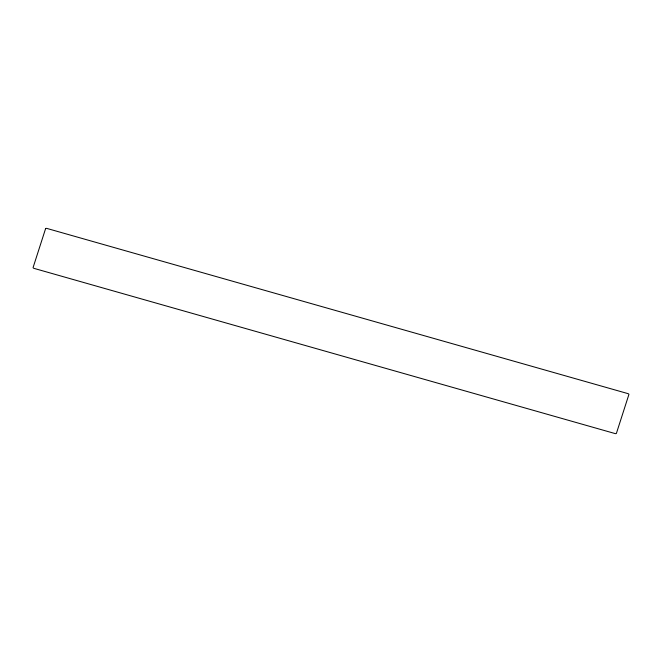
<?xml version="1.0" encoding="UTF-8"?>
<svg xmlns="http://www.w3.org/2000/svg" width="662" height="662" viewBox="0 0 662 662"><rect width="100%" height="100%" fill="white"/><g stroke="black" fill="none" stroke-linecap="round" stroke-linejoin="round"><path stroke-width="0.99" d="M45.579 228.688L33.1 267.498A1.266 0.596 15.3 0 0 34.134 268.408L615.015 433.544A1.266 0.596 15.3 0 0 616.421 433.312L628.9 394.502A1.266 0.596 15.3 0 0 627.866 393.592L46.985 228.456A1.266 0.596 15.3 0 0 45.579 228.688"/></g></svg>
